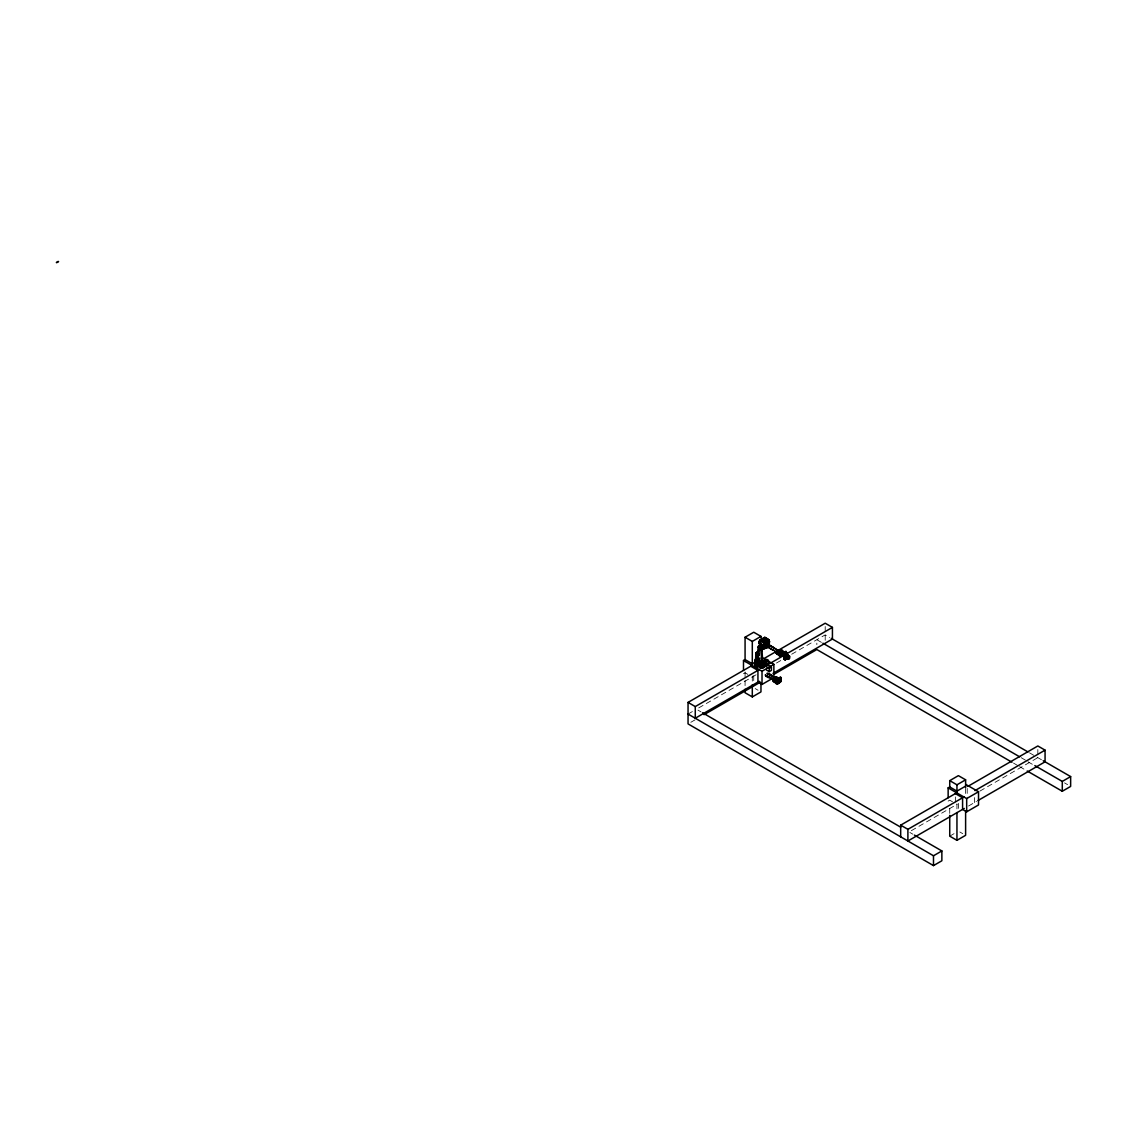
<?xml version="1.0" encoding="UTF-8"?>
<svg xmlns="http://www.w3.org/2000/svg" width="1127" height="1127" viewBox="0 0 1127 1127"><rect width="100%" height="100%" fill="white"/><g stroke="black" fill="none" stroke-linecap="round" stroke-linejoin="round"><path stroke-width="0.75" stroke-dasharray="5 3.75" d="M743.496 673.721L745.074 672.805L749.413 675.312M688.048 714.067L693.626 710.841M698.712 707.911L756.626 674.481M776.447 663.042L782.532 659.52M791.675 654.238L825.203 634.881L829.782 637.516M690.837 722.294L695.035 719.871M948.145 801.1L949.737 800.184L955.499 803.509M911.349 830.669L957.077 804.284M979.927 791.084L1037.84 757.64L1037.84 749.314M968.502 806.016L976.489 801.41M949.737 836.164L955.499 832.825M1029.486 752.822L1035.586 756.344M1037.108 757.217L1043.208 760.739M821.414 642.362L816.836 639.713L816.836 644.63M1021.118 757.654L1027.218 761.176M1027.965 761.782L1034.065 765.303M1064.55 782.899L1067.607 784.66M1013.497 763.092L1018.061 765.726M1019.597 766.614L1025.683 770.135M755.189 688.583L758.077 690.245M959.838 831.994L962.726 833.656M697.951 710.109L700.994 711.87M909.855 832.459L912.898 834.219M974.418 797.592L974.418 802.593M967.205 788.421L967.205 798.437M965.614 788.477L965.614 794.352M958.387 803.396L958.387 808.608M956.95 803.889L956.95 810.834M955.358 796.93L955.358 801.931M949.737 808.397L949.737 813.609M825.203 626.542L825.203 644.714M753.738 675.608L753.738 682.539M752.301 676.101L752.301 681.3M745.074 671.931L745.074 678.863M745.074 680.609L745.074 685.808"/><path stroke-width="1.5" d="M756.597 664.972L756.752 664.465M756.837 655.942C757.443 657.154 754.639 649.758 758.077 655.421C758.584 652.97 756.034 654.167 756.879 652.787A1.451 0.831 60 0 1 757.288 652.575L757.048 652.674M759.302 663.296L758.894 662.521L759.683 664.071L758.401 663.69L760.415 664.986L759.598 663.704A2.691 1.268 52 0 0 758.739 663.352L759.837 664.958A2.86 1.93 70.1 0 1 759.175 664.62C757.386 662.817 760.443 664.099 760.007 663.24M758.894 662.521L758.147 664.831M762.965 646.01C761.274 640.854 756.823 649.856 761.5 647.842A1.817 1.057 60 0 0 760.204 645.672L760.176 645.278A2.339 1.212 55.5 0 1 760.246 644.658L760.26 644.545A2.31 1.296 57.6 0 1 760.57 644.32L760.753 644.306A2.296 1.324 60 0 1 762.951 646.926L762.106 648.645M759.204 661.746L759.823 662.267L758.978 658.506L759.528 662.577L759.175 658.633L759.683 662.352L759.781 659.154M760.162 644.827C758.95 647.546 760.415 644.137 759.936 640.15L764.05 642.531C762.909 647.18 764.106 647.109 763.078 647.969A2.31 1.254 58.4 0 1 762.852 648.293L761.162 648.307M764.205 644.489L763.796 646.602L765.106 646.518M769.234 644.207L769.53 641.418L767.994 640.474A24.287 14.031 -60 0 0 765.303 641.784L764.416 642.32C761.655 645.489 765.444 651.66 764.416 642.32L760.19 639.826M766.529 646.335L767.022 644.672L768.445 644.25L767.022 647.729L767.233 646.433L765.05 647.828L767.332 646.405L768.346 647.025L769.121 644.94L766.952 647.208L767.417 644.306L768.431 644.221L768.614 645.306L766.106 647.321L766.67 646.644M768.952 642.982L768.205 643.376L768.6 640.925L764.669 638.389L766.797 639.657M774.559 679.651C779.63 679.06 779.067 687.935 774.559 682.089L774.559 679.651L777.067 678.13L777.63 679.003L777.081 678.088L775.137 679.229L777.785 677.792C783.49 678.778 779.842 682.962 780.363 682.032A1.493 1.057 43.8 0 1 780.25 681.398L780.335 681.694M776.63 653.435C777.306 653.012 775.799 647.349 780.335 650.744M780.687 652.801L781.377 654.238L780.631 652.054L782.518 653.294L782.293 655.505L783.828 656.337L785.012 655.351M783.716 653.378C783.364 654.829 784.547 652.942 784.631 655.604C785.251 654.646 784.786 653.251 783.533 654.632C781.786 657.168 786.505 655.055 784.082 655.942C783.138 651.406 787.139 655.703 783.237 655.21C782.589 650.688 785.787 656.013 784.519 653.294C783.251 654.548 786.702 656.886 783.152 653.266C781.265 653.857 786.181 653.66 784.336 656.013M784.603 653.914C784.589 657.097 785.265 652.885 782.828 653.575C782.124 657.168 783.166 654.364 784.167 653.646C780.476 653.209 782.166 655.083 783.519 653.646C786.646 656.576 782.377 651.927 778.996 650.997L778.996 652.702L780.222 653.406L780.321 649.814C783.969 648.574 784.364 656.266 783.462 653.111M784.941 654.646L784.477 653.956L782.335 655.322L783.758 653.463L784.956 654.393L782.772 653.787L781.758 654.702L782.758 653.787L782.955 655.787L784.547 655.083L784.336 653.829L783.561 655.844L784.956 654.378L783.124 655.97L783.772 653.491L782.997 653.364L779.757 656.013L777.095 654.125L777.095 651.688L780.349 652.265L779.954 654.111M782.279 652.096L783.195 652.322L782.786 654.167A1.493 1.057 43.8 0 1 782.772 653.435L783.237 656.055L784.631 654.435L783.913 653.59L783.49 655.928L784.941 654.59M780.969 652.871C782.673 652.758 782.279 657.45 784.801 655.534M784.73 658.999L784.265 656.449M784.533 656.407C783.04 654.449 784.138 654.548 784.941 654.435M785.97 652.11L785.97 659.323L785.533 652.279L784.786 652.308L785.251 659.675L785.463 651.984M784.73 651.913L785.167 659.76L786.773 658.957L786.773 654.181C783.927 657.914 782.237 654.054 784.927 654.083M785.829 659.239L786.533 652.378L785.237 651.617L783.913 652.392L783.913 659.056L785.209 659.802C788.027 640.854 782.575 659.281 786.547 659.098L785.716 658.577M785.449 657.872L785.913 656.942M785.843 657.351C785.477 658.267 785.294 655.365 786.547 656.027M787.153 657.21C787.928 654.702 785.885 657.365 786.054 655.491C788.407 656.041 784.35 656.759 787.209 657.689C785.857 658.717 786.843 655.646 787.872 656.139M786.576 658.591L788.491 656.858L785.096 659.309L785.054 652.561L786.026 652.096L786.914 656.717L785.392 655.858L785.477 656.745L788.308 655.322L785.223 657.154M786.28 657.816L788.491 659.07L788.308 658.309M787.069 655.646L786.195 654.618M787.519 656.041C787.308 654.519 786.477 656.632 787.548 655.646M787.928 655.675L787.688 655.759M787.491 654.956L787.519 658.464M787.477 656.055C789.633 654.378 786.195 656.379 785.392 655.858L787.477 654.308L787.28 655.196M788.294 655.379L785.096 656.224M788.182 657.464L785.815 657.83L788.308 657.055M788.167 655.407L784.956 657.999L788.182 655.745M758.119 663.789L759.246 666.804A2.803 1.381 53.2 0 0 760.119 667.578L758.654 664.042L761.669 667.339A2.888 1.676 60 0 0 763.261 666.254A2.888 1.676 60 0 0 761.979 663.056M761.979 648.588C763.19 642.968 757.02 646.405 759.57 640.361C762.359 641.46 769.135 642.432 767.445 641.038M760.81 667.269C759.725 666.691 763.148 664.888 762.063 667.085M765.67 647.786C765.318 647.433 770.15 644.348 767.6 644.25M768.614 642.784L768.375 643.573M774.855 681.807C772.446 679.511 776.038 683.356 775.77 681.102C779.264 686.019 781.518 679.482 775.714 679.384L775.714 681.328L774.559 682.089M781.377 654.026L781.279 651.66A1.507 0.873 60 0 1 782.687 653.561L783.335 655.956L784.603 654.111L783.462 656.111L784.801 656.942L784.153 659.084M785.491 652.308L785.533 658.943M786.759 656.773L786.054 655.491C795.732 661.126 782.11 650.18 786.209 659.112C786.857 644.855 784.927 655.872 786.843 656.168C786.787 656.618 786.829 655.618 789.59 657.689L789.154 658.689L785.294 656.449L784.42 652.096L784.984 655.196L784.026 657.069M788.266 655.196L786.984 655.294L787.111 656.914M755.47 665.634L755.837 653.04M757.992 652.153L757.992 663.873C758.556 663.606 755.794 639.587 761.317 647.729A1.451 0.831 60 0 0 760.936 646.546L761.105 648.631A1.93 1.113 60 0 0 761.951 646.842A1.93 1.113 60 0 0 759.908 645.123L759.654 647.321M785.533 652.491L785.434 659.225L785.167 652.477M786.773 654.181C784.322 658.436 781.87 652.589 782.687 655.745C786.505 656.463 783.082 651.8 783.955 654.477M785.153 655.21L784.533 652.237M756.302 664.606L756.513 659.704L756.499 664.888M780.701 654.66C780.236 651.815 780.377 652.294 783.011 652.998M777.095 654.125C779.912 652.082 776.912 655.139 778.236 651.42L781.617 653.054L781.124 651.491A1.747 1 60 0 1 781.8 651.927C781.603 660.211 783.843 649.814 780.772 653.082M783.35 653.125C782.997 654.28 782.307 658.055 784.631 654.125M784.477 656.069L784.181 652.434L784.35 654.59L783.392 655.351L783.983 654.928M784.575 655.224L784.716 653.97L783.335 655.984L784.843 654.238L784.378 655.28C783.462 653.66 782.265 656.717 784.956 655.196M766.811 665.268L783.659 655.534C785.716 656.52 782.8 653.674 784.801 654.731M766.797 647.8C765.98 648.772 764.782 647.166 767.233 646.433M762.317 661.112A2.832 1.634 60 0 1 764.557 662.803A2.832 1.634 60 0 1 765.036 665.634L765.811 665L764.923 662.141M784.293 653.745C784.082 658.661 780.955 650.138 783.49 653.674M785.505 652.547L784.786 652.448L785.28 659.154M786.449 656.28L786.871 655.308L786.477 659.07L786.322 652.378M757.344 652.603L756.4 653.153A1.817 1.057 60 0 1 757.682 652.463L758.64 654.012L757.936 653.421M761.176 647.039L760.993 648.56M785.35 652.124L785.265 659.774L785.265 653.096L786.533 652.378M784.716 656.224L782.363 654.787L783.209 653.378L784.519 653.984L783.335 655.984L784.603 654.322M782.871 655.787C782.504 650.49 782.025 657.252 783.589 655.167C785.096 656.999 780.504 655.322 782.786 653.505A1.507 0.873 60 0 1 781.532 654.181L782.758 655.773L784.237 655.505M783.096 653.463L782.702 655.632L782.814 653.505M784.956 655.787L784.97 659.112L785.35 652.632M785.181 659.563L785.153 657.435L785.322 659.619M754.794 664.268L755.992 663.648C752.695 663.986 757.386 664.944 754.991 665.437M756.766 654.139L756.696 653.885A2.155 1.24 60 0 1 756.513 653.406L756.795 652.942A1.93 1.113 60 0 1 757.696 651.941A1.93 1.113 60 0 1 759.218 653.364M759.626 646.419L759.232 647.095A2.155 1.24 60 0 1 759.034 646.602L758.922 646.363A1.817 1.057 60 0 1 760.204 645.672C759.091 645.193 760.119 647.532 758.908 646.701M761.077 649.067L761.387 648.814A2.141 1.24 60 0 0 762.19 648.166C768.684 644.052 764.684 650.209 763.486 645.193M782.828 654.266L782.237 654.688M762.204 650.209L761.598 649.237L762.049 650.462M768.036 646.32C771.023 643.489 764.275 648.884 765.98 646.701M765.797 665.423L765.487 664.113A3.17 1.831 60 0 0 762.542 660.718C763.303 666.24 761.627 650.011 762.289 649.913M778.32 681.356A1.507 0.873 60 0 1 778.518 679.609L776.785 678.426A1.648 0.972 -61.3 0 1 775.362 679.243C771.446 680.793 779.264 683.244 778.898 682.483M784.322 656.802C784.843 663.366 782.335 651.617 785.153 652.096M764.994 646.447C762.965 648.293 766.67 646.053 765.543 648.518M765.684 647.673L766.219 647.307M756.837 656.196L757.048 653.082M758.992 648.941L758.922 648.152A2.465 1.352 57.4 0 1 759.683 648.617C759.866 650.279 758.401 647.955 759.429 645.94A1.451 0.831 60 0 1 759.809 645.785L760.232 646.081M766.585 647.292L765.106 647.842L766.515 646.363M756.781 653.618C753.625 654.519 760.063 650.138 758.499 655.562M758.725 654.364L758.415 653.336A1.451 0.831 60 0 1 758.795 654.533L757.893 653.209L759.147 667.184M760.176 642.291L759.429 642.77L760.302 639.981M761.035 648.673C760.274 655.52 765.487 673.58 758.372 665.465A2.86 1.578 53.7 0 0 758.978 666.466C760.922 669.79 763.247 664.479 761.655 666.409M756.527 657.252C756.09 657.379 757.189 655.111 756.738 662.873M756.766 657.548L756.034 657.633L756.626 657.196M762.007 647.828L760.866 649.518M778.292 678.595L777.475 677.566L774.728 679.158L774.319 681.441M776.799 650.927L776.362 653.223M777.884 652.984C775.587 655.815 780.138 647.039 776.588 651.293C775.573 657.379 779.095 646.25 779.335 651.505M776.841 679.37L776.926 677.989M778.94 651.082C778.292 649.363 781.983 653.406 780.969 650.842M781.659 654.857L779.518 654.026L779.926 650.335M764.5 664.747A3.311 1.916 60 0 1 764.416 666.536L764.515 665.198A3.536 2.043 60 0 1 763.289 667.55L762.148 667.776M779.194 652.927L779.94 652.11L780.518 654.872L783.504 654.632L783.659 653.716L783.138 655.308L783.828 654.266L782.561 655.012L782.772 654.111A1.507 0.873 60 0 0 783.082 653.618L782.518 655.576L784.617 655.787M780.997 652.843L779.771 652.998L781.25 654.674M758.232 666.17L758.302 664.817M777.038 678.848C777.264 672.537 768.741 684.033 774.897 680.933M781.067 654.59L780.039 654.702L780.941 653.857M783.195 653.885L782.575 655.66L783.786 654.886L783.448 653.843L783.462 656.111L783.772 655.055M784.322 657.224L783.378 655.562L784.068 653.914M763.472 644.447L763.486 646.63M779.123 680.285L779.405 681.286M784.646 654.505C783.73 655.351 783.251 656.351 782.969 655.322C783.589 653.406 784.265 657.562 782.687 654.393M759.809 647.49A1.93 1.113 60 0 1 759.908 645.123L759.936 645.362A1.817 1.395 88.3 0 1 760.429 645.644L759.091 646.659L760.077 645.01L761.246 647.574L759.711 643.123M759.697 644.996L759.936 645.996L760.584 644.447M769.53 641.418L765.613 643.01L764.839 644.531L764.923 647.786L767.67 646.644M783.983 653.899L784.984 655.041L783.998 654.378M759.471 645.405L758.344 647.025L758.372 646.25M763.683 647.842L763.965 648.743A20.089 13.341 -68.9 0 0 764.867 648.222L765.994 647.574L765.303 647.94M764.909 645.01L764.106 646.419L764.839 646.236M760.021 645.884L759.457 646.222M780.095 650.631L779.687 653.111L780.715 653.082M759.288 650.955C757.555 649.504 759.513 650.321 758.795 650.054M761.458 648.842C761.627 647.983 762.641 648.715 762.317 646.673C763.782 647.433 760.908 643.249 762.599 647.659C760.147 649.279 762.627 647.673 761.331 649.293M763.035 661.31L763.768 661.338A2.803 1.62 60 0 1 765.289 665.465M777.602 678.496C775.573 674.65 770.938 682.384 774.897 680.595M775.925 651.575C775.573 655.041 779.321 652.392 780.433 654.731M783.758 653.97L782.617 654.956L783.152 654.28A1.536 0.888 -60 0 0 784.082 655.942M781.11 681.257L780.941 680.976M763.078 660.788L764.684 662.817L764.684 665.663M763.627 661.873L763.373 660.845L765.458 663.127L764.853 662.028M757.457 652.448L756.034 652.688M774.728 679.158L773.981 682.215L776.094 681.624M765.768 647.94L765.318 647.123M782.603 655.576L783.744 654.618L782.899 654.942L783.251 653.956L784.012 655.52L782.871 655.041L783.251 654.181L784.801 653.463L785.364 654.407M768.163 660.366L764.937 662.38L765.191 663.225M779.926 655.097L780.109 654.026M785.533 656.618L785.674 656.421M786.266 655.449L786.181 656.238L786.35 655.365M765.134 647.842L766.149 647.039L763.148 649.053M781.081 654.773L780.856 652.956A1.634 0.944 60 0 0 779.095 653.139A1.634 0.944 60 0 0 780.828 655.294A1.634 0.944 60 0 0 780.828 652.984C782.814 651.082 781.448 656.407 782.842 653.153M783.49 655.604C783.659 655.139 782.997 654.393 783.772 655.196M784.589 655.942L783.392 655.829L784.448 655.055M784.364 655.632L784.462 653.871M783.983 653.998L784.716 654.012L784.138 654.801M756.372 665.564L757.316 667.466M781.265 653.026L781.476 652.11M777.461 653.857L777.63 651.378L779.137 650.378M764.669 665.381L763.965 663.352A3.311 1.916 60 0 0 762.528 661.69L762.669 661.859A3.536 2.043 60 0 1 764.557 665.367L764.388 664.86M782.265 655.365L782.335 652.561M763.261 649.18L763.543 646.856M763.881 646.644L763.627 648.955L761.204 648.222L763.402 649.025M763.43 646.926L762.599 647.278L764.557 646.349M755.823 663.62L754.822 664.254A13.468 7.495 -1.7 0 0 754.343 664.536M760.331 667.945L760.204 666.79L761.866 667.17A2.803 1.62 60 0 0 763.275 666.212A2.803 1.62 60 0 0 762.289 663.366M756.456 663.592L757.09 663.268M780.349 681.215L780.095 680.947A1.507 0.873 60 0 0 778.518 679.609L778.63 679.468A1.747 1 60 0 1 779.264 679.891C781.363 684.328 778.193 681.314 778.63 678.877M761.598 667.029L762.317 666.423M768.727 645.278L768.346 646.165M784.124 655.505L783.026 654.477M783.223 655.393L783.998 656.083L782.138 654.97L782.617 654.393M761.979 660.915L762.613 661.098A2.803 1.62 60 0 1 763.049 661.056L763.852 661.704M782.814 652.913L783.026 653.096A1.507 0.873 60 0 0 781.56 651.406A1.507 0.873 60 0 0 781.25 653.153L781.222 652.533A1.634 0.944 60 0 0 779.616 653.139A1.634 0.944 60 0 0 781.504 654.984A1.634 0.944 60 0 0 781.138 652.519L781.377 652.068M781.715 654.294L782.363 654.167M783.716 654.886L782.983 655.196L783.279 654.449M777.616 678.834L777.151 678.13M782.997 654.759L782.871 654.449M779.701 681.581L778.32 678.848M785.899 657.168L786.773 656.59M786.477 657.041L789.407 657.675M762.923 645.447L763.359 646.856L762.556 645.207M759.528 646.701L759.978 646.081M775.742 679.116C776.179 676.468 772.587 679.694 774.545 680.37M760.035 640.404L766.402 639.46L768.403 640.77M759.556 663.24L758.894 663.958M767.135 640.742L766.881 640.009M762.106 648.222L761.514 648.687L762.937 647.969L763.106 649.011M765.219 665.775L765.656 665.127M765.656 665.93L765.191 664.831M765.74 665.409L765.374 666.142L765.092 665.212M782.814 655.534L783.533 654.759M764.867 647.081L765.543 646.405M786.195 656.717L786.956 655.703L787.224 656.407M786.167 655.632L787.125 655.294M780.588 652.392L779.687 653.294A1.733 1 60 0 1 779.828 652.124L780.222 651.617M781.18 651.984L780.447 651.843A1.634 0.944 61.2 0 1 782.18 652.519L781.941 652.209M780.87 654.477L779.264 652.561A1.874 1.085 60 0 0 778.25 653.266L781.603 655.393M782.025 654.012L781.645 653.547M777.517 651.631L777.56 652.871L777.334 651.772M774.728 681.652L774.925 679.327L774.488 680.539M758.725 654.604L758.288 653.223M761.359 647.884L761.5 648.194M764.796 642.897L765.754 643.151L765.233 642.475M781.701 652.223L782.194 653.378M763.923 647.137L765.078 646.743M765.839 641.996L766.529 642.573L765.684 641.925M780.123 681.145L779.123 679.947M759.359 641.545L759.457 642.968L760.866 642.587M758.753 663.366C759.753 662.915 758.598 666.268 759.274 665.55M760.711 667.931A2.817 1.395 55.9 0 0 761.627 667.874A2.86 1.409 60.3 0 0 762.049 667.071L761.951 666.959M786.97 657.872L786.9 658.224M788.491 657.605L787.984 657.28M764.839 647.18L765.332 646.673A2.832 1.634 -60 0 0 765.656 646.306M768.741 641.939L767.515 641.08M778.461 653.181L777.179 653.632L777.447 652.096M778.419 653.223L777.264 653.646M777.489 651.491L777.771 651.279A1.648 0.972 -61.3 0 0 779.306 650.448L779.954 650.603M780.25 652.744L779.377 653.28L780.18 654.618M776.855 681.61L778.419 682.525L776.742 680.525A1.874 1.085 60 0 0 775.714 681.229L775.996 680.933M777.095 678.468L777.813 678.708M776.841 678.341L777.419 678.764L776.264 677.707L773.869 679.68L765.571 675.158M766.374 647.349L767.501 644.024M781.011 654.238L779.898 653.575M762.923 649.363L767.093 646.785M779.814 679.792L780.095 680.947A1.507 0.873 60 0 1 779.391 682.342L779.081 682.427M759.063 663.944L758.978 662.704M764.176 666.099L763.641 662.93M777.095 651.688C778.687 653.35 780.786 650.673 779.49 652.772M776.461 680.666L776.461 678.975L778.616 679.454L777.672 679.877A1.733 1 60 0 0 777.602 681.046M774.615 680.68L775.249 679.243L778.532 679.891M763.599 663.352L764.247 664.226M788.069 656.872L787.9 656.886M768.572 643.306C768.473 641.7 767.487 641.939 768.6 641.319M761.472 648.391L761.401 648.335A2.31 1.338 60 0 0 763.12 647.081A2.31 1.338 60 0 0 761.063 644.334A2.31 1.338 60 0 0 760.007 646.278M763.852 661.324L762.683 661.76A3.677 2.127 60 0 1 764.36 667.085M760.894 644.714L762.416 646.659M758.626 663.352L759.006 664.099L758.696 663.127M764.092 666.423L764.303 665.606M778.123 652.744L778.405 651.688M775.601 680.708L775.911 679.68M756.837 652.998L757.259 652.843M755.808 653.815L757.386 652.871M758.471 654.688L758.612 653.899M760.81 646.419L761.063 647.912L760.767 646.335M761.5 645.672L759.598 644.348L760.246 645.01M761.091 647.532L760.964 647.039M761.387 645.996L762.289 647.25M760.035 658.14L759.852 657.957M760.331 666.959C759.049 666.635 760.936 668.128 762.246 666.381M766.599 659.464L764.191 661.014M766.008 664.155C769.431 664.268 769.53 660.07 766.726 659.394M778.067 653.914L780.391 655.026M775.954 679.525L777.391 683.061M755.921 665.409L755.555 664.493M759.739 663.704L758.401 663.69M756.034 657.633L756.161 656.773M777.7 654.012L780.772 654.843A1.874 1.085 60 0 1 779.87 655.872L779.236 655.505A1.874 1.085 60 0 1 778.405 654.308L777.616 653.928L778.63 653.322M764.923 647.912L764.923 646.306M758.57 650.814L759.189 650.927M760.316 643.7C757.95 644.461 761.204 636.769 759.443 641.812M762.951 639.474L763.571 638.093L764.05 638.615M782.518 653.547L782.223 653.914M761.782 644.151L761.246 643.63M760.204 640.53L760.274 639.953M759.626 644.658C759.767 643.489 761.148 644.771 759.598 644.348M755.949 656.647L756.076 657.633M762.585 638.586L762.373 639.488M786.547 655.421L786.885 655.224M780.772 652.139L780.969 651.899A1.634 0.944 60 0 1 782.251 654.167A1.634 0.944 60 0 1 780.687 654.336M763.909 666.226L763.416 667.198L764.064 666.635M786.857 656.562L786.815 655.717M787.266 656.097L787.604 656.618M787.703 657.013L787.35 657.266M758.88 664.338L758.246 664.465M777.954 680.314A1.634 0.944 60 0 1 779.039 679.609L779.053 679.468A1.634 0.944 60 0 1 780.25 681.483L780.476 682.018M779.954 652.322L779.433 653.829L779.18 651.97M763.979 663.662L763.852 664.169M777.743 651.307C779.349 651.026 781.279 653.914 780.25 654.407M762.049 650.772L762.176 648.56M763.021 660.831C761.782 661.436 762.12 659.464 763.43 663.028M764.839 638.445L764.613 639.742L764.036 638.037M760.993 640.714L761.387 639.699L761.711 640.432M761.218 640.657L765.867 637.812L768.966 639.77L768.966 644.447M761.486 640.361L760.964 636.403L753.738 632.233L745.074 637.234L745.074 661.521M759.443 641.728L760.288 640.714L763.176 642.418M785.167 659.76L785.829 655.844M779.292 681.934L779.363 681.779A1.507 0.873 60 0 0 780.56 681.581L780.56 681.131A1.507 0.873 60 0 0 779.025 679.37A1.507 0.873 60 0 0 778.715 681.117M775.122 679.243L774.643 680.299L773.39 679.539M762.754 660.619L763.092 662.014M762.796 667.17A3.311 1.916 60 0 0 763.768 667.17L762.923 666.874M777.348 680.877A1.874 1.085 60 0 1 778.348 682.934A1.874 1.085 60 0 1 777.348 683.835L776.714 683.483A1.874 1.085 60 0 1 775.883 682.272C775.137 681.074 775.334 680.919 777.292 682.737L777.869 682.398M779.067 650.335L778.377 651.138M776.841 651.97L777.264 651.167M783.828 654.533L782.8 654.223A1.536 0.888 -60 0 0 783.73 655.731L783.772 655.731M785.308 652.984L785.378 659.21M764.726 642.517L763.951 644.235L764.895 644.855M764.303 664.085L764.515 665.198M760.035 644.799L760.739 645.095M755.245 664.775L754.639 664.324M766.106 646.419L765.458 646.771M778.518 653.364L777.165 653.153M779.461 652.392L780.884 654.336M779.814 652.942L779.842 652.927A1.874 1.085 60 0 1 780.87 654.97M785.73 655.801L787.914 656.985M786.829 658.013L786.322 658.591M775.841 681.243L775.277 681.159M757.048 665.043L757.344 664.789M777.743 651.702L780.321 649.814M759.401 646.757L758.584 647.997L758.161 647.011M774.672 679.299L776.827 677.975M764.684 662.817L765.275 662.676M768.924 644.883L777.503 650.082L769.572 645.334M779.785 651.871L780.222 652.068M786.533 657.689L785.984 657.689M761.655 666.437L760.683 666.818M779.151 681.145L777.292 680.159A1.733 1 60 0 0 777.221 681.272A1.634 0.944 60 0 1 777.376 680.144L777.461 679.454M762.782 644.574L761.824 645.701A2.691 1.55 60 0 1 762.514 647.123L762.599 647.278M782.575 653.857L783.392 655.125M761.387 667.508L760.584 667.114M779.673 652.618L780.772 653.984M762.57 638.572L762.331 639.601M780.983 652.082L778.996 653.026M765.247 660.352L765.501 660.366M765.346 661.028L765.501 660.211M758.556 645.884L759.711 645.405M788.238 658.351L788.491 659.07M789.337 657.717L789.154 658.689M782.885 654.054L783.645 653.533M762.725 667.212L763.712 666.86M781.744 654.491L781.786 653.561M776.813 650.913L778.771 649.744M787.083 658.295L787.195 654.872L789.59 656.224L789.154 657.224L789.59 656.224M785.942 657.9L786.167 656.717M762.655 639.488L760.697 640.066L761.007 640.812M763.134 662.098L762.599 661.648A3.325 1.916 60 0 1 764.641 665.043L764.134 664.972M760.204 644.348L759.471 643.517M762.204 661.45L763.064 665.972A2.817 1.62 60 0 0 761.796 663.197M780.095 651.786L780.25 651.871A1.733 1 60 0 0 780.123 653.082L779.884 652.843M760.866 649.208L761.176 648.955A2.155 1.24 60 0 0 761.979 648.307L761.894 648.264M762.965 662.958L762.979 663.564M784.97 659.112L783.969 659.027L785.04 658.675M780.011 653.139L780.123 653.054A1.634 0.944 60 0 1 780.278 651.955L780.278 651.955M780.969 651.589L779.419 650.335M756.879 652.787L757.09 652.871A1.634 0.944 60 0 1 759.189 653.801M765.867 637.812L764.81 637.304L763.824 639.079L758.964 641.897M778.644 683.004L778.644 683.004A1.634 0.944 60 0 1 777.7 682.469L777.348 682.314M777.7 680.032L778.644 680.581A1.634 0.944 60 0 0 777.7 680.032L776.461 678.975M785.956 656.604L788.055 657.858M763.345 661.366L765.092 662.746L768.614 661.098M763.106 666.987L763.838 667.128M56.35 262.478L58.224 261.394M56.716 262.676L58.59 261.605M745.074 637.234L752.301 641.404L760.964 636.403M759.57 640.361L764.81 637.304M761.655 640.981L766.515 638.178M763.204 641.953L768.065 639.136M764.05 642.531L768.966 639.77M768.727 643.108L768.938 641.559M761.598 649.237L760.979 649.575L762.091 649.363M743.496 670.424L743.496 660.507L745.074 659.591L752.301 663.761L756.626 661.253M914.42 835.093L941.862 850.941L941.862 860.774L933.494 865.606L688.048 723.9L688.048 702.403L752.301 665.31M764.247 658.407L825.203 623.217L832.43 627.387L832.43 639.051L772.995 673.368M780.039 650.983L779.574 650.293M762.359 662.056L763.078 661.634M759.034 664.183L759.006 664.958M762.81 662.535L762.401 661.732M779.518 653.561L779.546 654.252M784.885 652.04L785.04 659.422M688.048 702.403L695.274 706.573L759.274 669.607M786.702 653.773L832.43 627.387M785.815 655.59L785.096 655.999L789.59 658.436M743.496 660.507L762.021 671.213L773.869 664.366L773.869 677.595M785.153 658.76L785.928 659.182M762.035 664.141L769.248 668.297L771.417 667.057L771.417 670.382L769.248 671.636L766.36 669.973M788.491 658.323L786.026 657.576M759.274 681.286L695.274 718.237L695.274 706.573M704.051 714.673L760.443 682.117M774.164 674.185L816.836 649.546L1011.961 762.218M750.709 666.226L757.936 670.396L757.936 682.06L762.021 684.427L770.91 679.299M778.363 678.031L780.856 677.426L780.856 679.764L780.138 677.003M777.517 678.947L777.052 678.257M780.856 677.426L779.081 678.454L777.038 677.285M779.814 679.82L780.743 680.609L779.983 680.666M745.074 689.273L745.074 692.753L752.301 696.909L760.964 691.908L760.964 683.244M776.094 681.286L775.221 681.75L777.869 682.99M779.081 682.666L779.56 681.891M949.737 787.576L949.737 780.645L958.387 775.644L965.614 779.814L965.614 787.674M948.145 797.789L948.145 787.872L949.737 786.956L956.95 791.126L965.614 786.125M949.737 780.645L956.95 784.815L965.614 779.814M900.684 836.84L900.684 825.161L957.077 792.605M967.741 786.449L1037.84 745.975L1045.067 750.145L1045.067 761.81L978.011 800.522M900.684 825.161L907.897 829.331L964.289 796.775M974.954 790.619L1045.067 750.145M948.145 787.872L966.684 798.578L978.518 791.746L978.518 804.96L966.684 811.806L962.585 809.44L962.585 797.761L955.358 793.591M964.289 808.439L907.897 840.996L907.897 829.331M949.737 815.342L949.737 836.164L956.95 840.319L965.614 835.318L965.614 811.031M688.048 714.067L933.494 855.773L941.862 850.941M1034.84 765.585L1062.282 781.42L1070.65 776.588L1070.65 786.421L1062.282 791.253L1027.218 771.009M765.205 664.634L765.332 664.212A3.156 1.817 60 0 0 762.387 660.831L762.19 660.873M762.387 661.563L763.176 661.112M762.599 647.771L761.908 648.363M765.782 641.531L763.543 641.728M777.419 652.632L776.278 653.195M762.148 638.755L762.387 639.727M761.655 650.716L761.162 649.856M768.051 640.516L764.486 642.362L765.613 643.01M762.204 647.321L761.345 647.743M760.105 639.911L761.866 639.544A26.499 21.483 -12 0 1 764.191 639.418L767.121 639.897M776.982 681.004L778.236 681.426L777.7 682.469M756.442 655.787L757.217 655.491A2.465 1.352 57.4 0 0 756.386 654.928L756.752 655.717M787.336 657.126L787.266 656.027M787.393 655.139L787.59 656.21M781.87 654.364L781.786 653.773M762.021 645.067L762.951 645.433M787.646 654.688L787.364 658.379M775.221 679.666L777.827 680.229M779.419 650.758L781.49 651.209M776.897 678.722L778.968 679.172M762.43 660.352L763.331 660.633M760.204 646.377L759.316 646.025M784.941 652.294L784.941 658.957L784.927 652.265M761.655 648.391L761.697 648.419A2.296 1.324 60 0 0 762.951 646.926M780.293 681.469L780.335 681.497A1.634 0.944 60 0 1 779.306 682.413M782.448 655.59L782.096 655.153M767.726 647.025L776.447 651.843M765.205 674.988L773.911 679.806L773.812 681.117M831.303 638.403L1027.965 751.948M1043.208 760.739L1070.65 776.588M822.935 643.235L1019.597 756.781M786.829 655.083L788.266 655.886M770.812 645.912L774.446 648.011M778.996 651.012L780.307 651.786L778.236 651.448M786.097 657.28L787.872 658.323L787.477 654.308M769.502 648.138L773.136 650.237M788.055 659.323L785.449 657.703M784.885 658.703L783.913 659.056L783.983 652.42M785.716 659.52L785.28 652.899L785.181 655.125M762.458 657.788L773.869 664.366M764.205 662.887L771.417 667.057M965.684 784.336L978.518 791.746M754.822 663.296L756.583 664.324M768.614 673.326L772.249 675.425M767.374 673.354L771.91 675.975M775.714 679.412L777.7 679.694L777.7 681.384M766.064 675.58L770.614 678.2M772.756 679.75L773.953 680.44M765.74 676.13L768.473 677.707M702.515 712.757L900.698 827.176M761.894 667.367L763.092 668.057M767.05 673.298L774.982 678.045L767.839 673.735M768.6 640.925L768.346 642.179M761.105 649.969L761.979 650.589M781.124 652.364L781.025 651.899A1.634 0.944 60 0 0 780.039 653.237M760.133 666.874L760.26 667.902M762.134 645.32L762.627 646.081M761.514 649.997L761.401 649.363M760.457 666.902L760.542 667.663M756.668 667.001L756.851 665.353L757.344 667.564M767.163 639.897L767.205 641.108M758.978 654.984L758.964 654.632A1.817 1.057 60 0 0 757.682 652.463M755.47 658.943L755.555 665.691M785.336 652.237L785.35 655.562M785.406 652.406L785.42 659.098M1062.282 781.42L1062.282 791.253M966.684 798.578L966.684 811.806M956.95 784.815L956.95 792.675M956.95 812.567L956.95 840.319M933.494 855.773L933.494 865.606M786.378 654.942L786.421 659.098M786.026 652.096L786.026 659.337M784.42 652.096L784.42 659.337M769.248 668.297L769.248 671.636M765.219 663.225L765.219 664.874M762.021 671.213L762.021 684.427M756.752 659.844L756.302 664.465M754.822 659.971L754.822 666.127M752.301 641.404L752.301 665.691M752.301 684.765L752.301 696.909M774.362 680.947A1.93 1.113 -60 0 1 773.643 679.285A1.93 1.113 -60 0 1 775.432 677.426A1.93 1.113 -60 0 1 776.151 679.088M780.462 653.237A1.634 0.944 60 0 1 781.124 651.674A1.634 0.944 60 0 1 782.603 653.73A1.634 0.944 60 0 1 781.25 654.336M758.992 655.675A2.155 1.24 60 0 1 758.654 655.745M757.414 652.153A1.817 1.395 88.3 0 1 757.908 652.448M777.658 681.018A1.634 0.944 60 0 1 777.757 679.919M761.218 667.762A3.592 2.071 60 0 1 759.232 665.508M762.458 661.098A3.494 2.015 60 0 1 765.008 664.747A3.494 2.015 60 0 1 763.585 667.198M764.641 665.043A3.325 1.916 60 0 1 763.388 667.212M760.204 666.268A2.888 1.676 60 0 1 759.725 665.564M760.302 666.184A2.803 1.62 60 0 1 759.894 665.592M762.218 663.564A2.508 1.451 60 0 1 762.965 666.423A2.508 1.451 60 0 1 761.063 666.663M761.922 663.733A2.508 1.451 60 0 1 762.289 667.099A2.508 1.451 60 0 1 759.556 665.296M759.978 647.588A1.634 0.944 60 0 1 759.978 645.419L760.063 645.405A1.634 0.944 60 0 1 761.753 647.123A1.634 0.944 60 0 1 760.655 648.222M762.246 663.775A2.508 1.451 60 0 1 762.782 666.663A2.508 1.451 60 0 1 760.655 666.451M760.162 665.888A2.508 1.451 60 0 1 759.781 665.212M759.964 646.602A2.296 1.324 60 0 1 760.767 644.39M780.631 652.885A1.507 0.873 60 0 1 781.405 651.674M767.093 646.123A2.029 1.169 -60 0 1 765.092 645.982A2.029 1.169 -60 0 1 766.698 643.179A2.029 1.169 -60 0 1 767.853 644.785M756.104 654.28L756.104 654.28M767.994 640.474L764.416 642.32L767.994 640.474M784.322 652.406L784.251 659.112L784.364 652.42M768.515 644.334L768.445 644.25A1.423 0.831 -60 0 0 766.698 645.785A1.423 0.831 -60 0 0 767.867 646.602A1.423 0.831 -60 0 0 768.403 644.362M776.573 681.102A1.634 0.944 60 0 0 778.306 683.258A1.634 0.944 60 0 0 778.306 680.947A1.634 0.944 60 0 0 776.573 681.102M767.811 646.504A1.423 0.831 -60 0 0 768.262 644.278A1.423 0.831 -60 0 0 766.571 645.785A1.423 0.831 -60 0 0 767.811 646.504M767.6 646.912A1.761 1.014 -60 0 0 768.586 644.137A1.761 1.014 -60 0 0 766.43 645.489A1.761 1.014 -60 0 0 767.6 646.912M767.557 647.095A1.761 1.014 -60 0 0 768.811 644.348A1.761 1.014 -60 0 0 766.67 645.348A1.761 1.014 -60 0 0 767.557 647.095M768.22 647.476A1.761 1.014 -60 0 0 769.473 644.729A1.761 1.014 -60 0 0 767.332 645.729A1.761 1.014 -60 0 0 768.22 647.476"/></g></svg>
